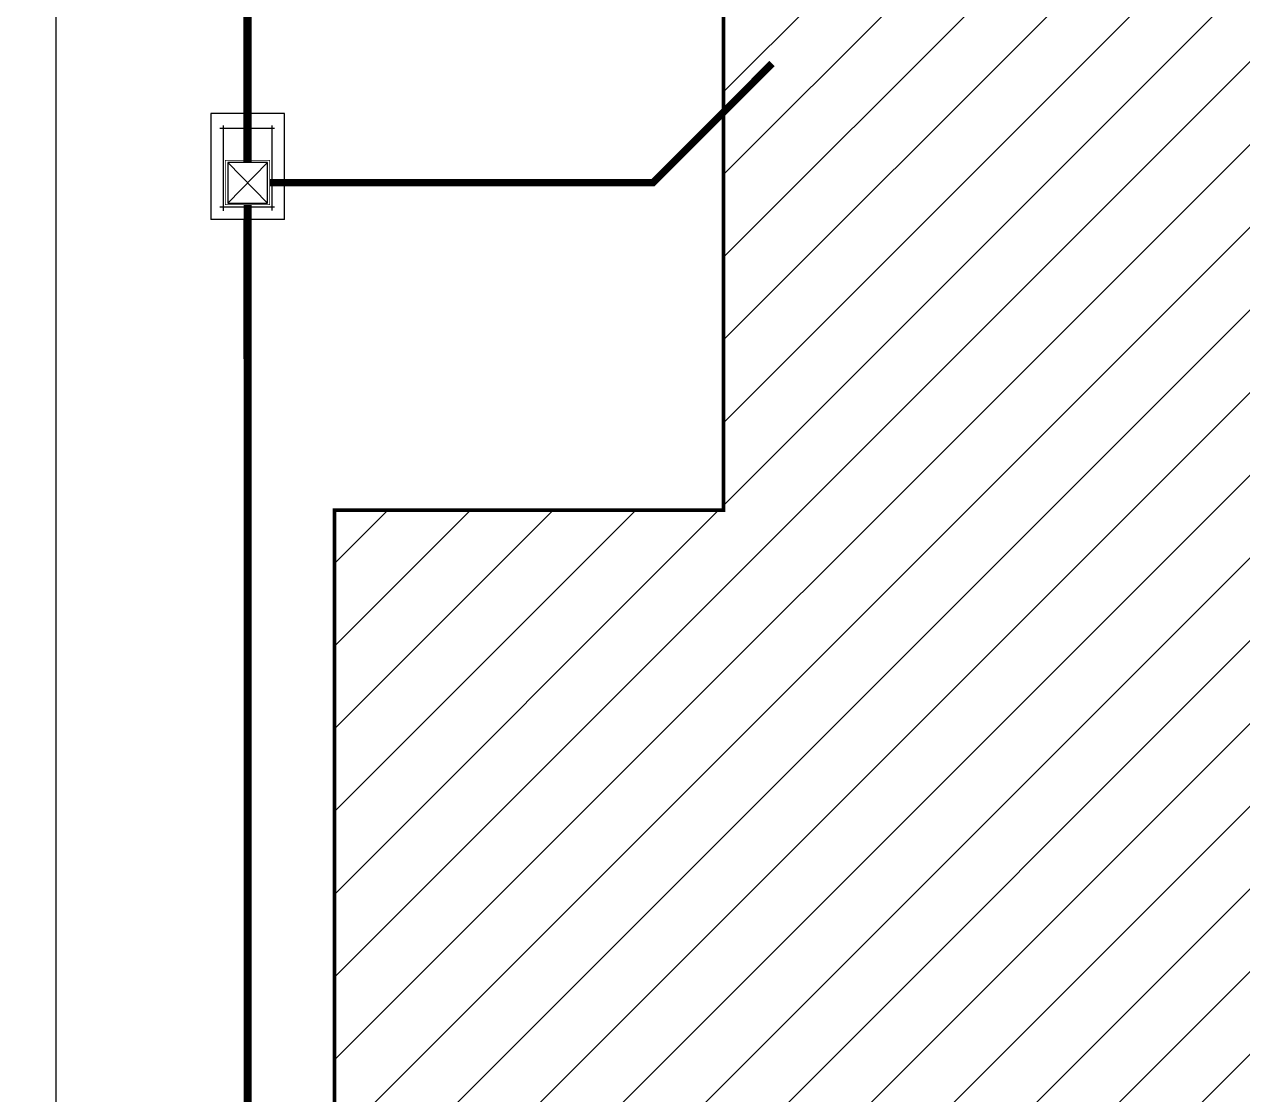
# Model space of a CAD drawing. Header units: millimetres. Extents: x 553474 to 556484, y 6145926 to 6146600.
# Drawn here: x 554045.56 to 554062.09, y 6146177.14 to 6146191.66 of the extents above; entities that cross this region are included whole.
import ezdxf

# ---------------------------------------------------------------- set-up
doc = ezdxf.new("R2010")
doc.units = ezdxf.units.MM
for name, color, linetype in [('1', 1, 'Continuous'), ('excavaciones', 1, 'Continuous'), ('Hatch', 8, 'Continuous'), ('Muros', 5, 'Continuous')]:
    doc.layers.add(name, color=color, linetype=linetype)

# ---------------------------------------------------------------- blocks, each defined once
blk = doc.blocks.new('ci100x60')
at = {"layer": '1'}
for p, q in [((-0.328, 0.375), (-0.328, -0.364)), ((0.741, 0.375), (0.741, -0.366)), ((-0.275, 0.269), (0.275, -0.269)), ((0.275, 0.269), (-0.275, -0.269))]:
    blk.add_line(p, q, dxfattribs=at)
for points in [[(0.777, 0.329), (-0.382, 0.329)], [(0.777, -0.33), (-0.376, -0.33)]]:
    blk.add_lwpolyline(points, dxfattribs=at)
at = {"layer": '1', "const_width": 0.00952}
blk.add_lwpolyline([(0.303, 0.3), (0.303, -0.3), (-0.297, -0.3), (-0.297, 0.3)], close=True, dxfattribs=at)
at = {"layer": '1'}
blk.add_lwpolyline([(-0.275, 0.269), (-0.275, -0.269), (0.275, -0.269), (0.275, 0.269)], close=True, dxfattribs=at)

msp = doc.modelspace()

# ---------------------------------------------------------------- hatches: boundary and pattern name
at = {"layer": 'Hatch', "linetype": 'Continuous', "lineweight": 5}
h = msp.add_hatch(dxfattribs=at)
h.set_pattern_fill('ANSI31', color=256, scale=0.25)
h.paths.add_polyline_path([(554073.219, 6146217.756), (554055.047, 6146217.756), (554055.047, 6146185.069), (554049.769, 6146185.069), (554049.769, 6146174.159), (554055.047, 6146174.159), (554055.047, 6146171.372), (554073.219, 6146171.372)])

# ---------------------------------------------------------------- linework, layer by layer
at = {"layer": '1', "linetype": 'Continuous', "const_width": 0.05, "flags": 128}
msp.add_lwpolyline([(554055.047, 6146217.756), (554073.219, 6146217.756), (554073.219, 6146171.372), (554055.047, 6146171.372), (554055.047, 6146174.159), (554049.769, 6146174.159), (554049.769, 6146185.069), (554055.047, 6146185.069), (554055.047, 6146217.756)], dxfattribs=at)
at = {"layer": '1', "const_width": 0.1, "elevation": 9.796, "flags": 128}
msp.add_lwpolyline([(554048.887, 6146189.514), (554054.087, 6146189.514), (554055.706, 6146191.133)], dxfattribs=at)
at = {"layer": 'excavaciones', "flags": 128}
msp.add_lwpolyline([(554047.646, 6146290.473), (554038.765, 6146281.592), (554009.235, 6146281.592), (554009.235, 6146269.592), (553979.577, 6146269.592), (553979.577, 6146247.591), (554016.263, 6146247.591), (554016.263, 6146204.651), (554045.986, 6146204.651), (554045.986, 6146171.662), (554078.004, 6146171.662), (554078.004, 6146263.087), (554047.617, 6146290.444)], dxfattribs=at)
at = {"layer": 'Muros', "color": 10}
for p, q in [((554049.087, 6146190.455, 9.796), (554048.087, 6146190.455, 9.796)), ((554048.087, 6146190.455, 9.796), (554048.087, 6146189.016, 9.796)), ((554049.087, 6146189.016, 9.796), (554049.087, 6146190.455, 9.796)), ((554049.087, 6146189.016, 9.796), (554048.087, 6146189.016, 9.796))]:
    msp.add_line(p, q, dxfattribs=at)
at = {"layer": 'Muros', "color": 10, "const_width": 0.11, "elevation": 9.796, "flags": 128}
for points in [[(554048.587, 6146201.281), (554048.587, 6146189.789)], [(554048.59, 6146189.216), (554048.59, 6146171.637)], [(554048.587, 6146189.016), (554048.587, 6146187.122)]]:
    msp.add_lwpolyline(points, dxfattribs=at)

# ---------------------------------------------------------------- block references
at = {"layer": '1', "rotation": 90}
msp.add_blockref('ci100x60', (554048.587, 6146189.514, 9.796), dxfattribs=at)

doc.saveas('drawing.dxf')
